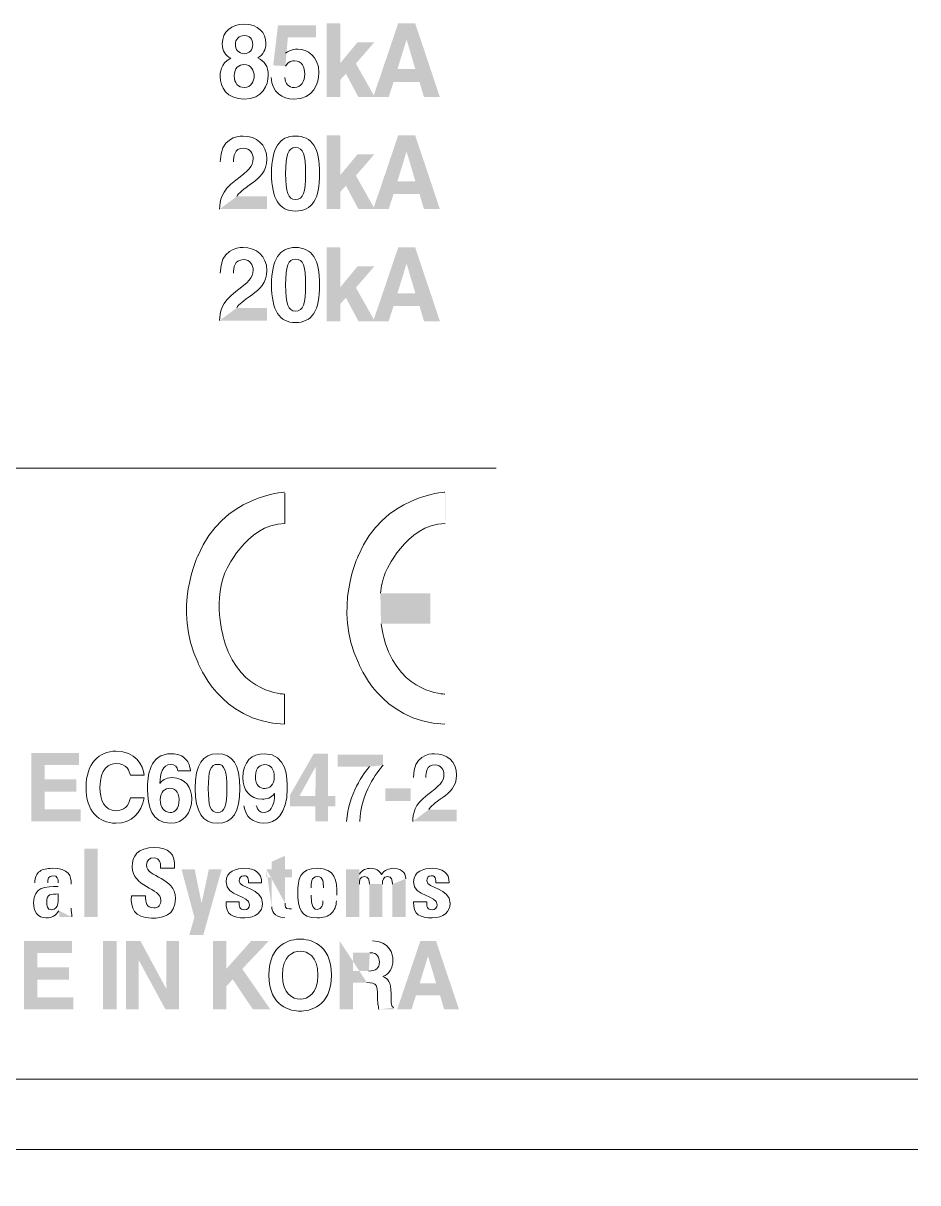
# Model space of a CAD drawing. Header units: millimetres. Extents: x -11 to 1219, y 0 to 1751.
# Drawn here: x 1014.12 to 1030.46, y 383.09 to 404.26 of the extents above; entities that cross this region are included whole.
import ezdxf

# ---------------------------------------------------------------- set-up
doc = ezdxf.new("R2010")
doc.units = ezdxf.units.MM
doc.header["$LTSCALE"] = 10
doc.layers.get('0').update_dxf_attribs({"linetype": 'CONTINUOUS'})
doc.layers.add('PDF3_Geometry', color=7, linetype='CONTINUOUS')
doc.layers.add('PDF3_Solid Fills', color=7, linetype='CONTINUOUS')

# ---------------------------------------------------------------- blocks, each defined once
blk = doc.blocks.new('MCCB')
at = {"layer": 'PDF3_Solid Fills', "transparency": 33554559}
h = blk.add_hatch(color=256, dxfattribs=at)
h.paths.add_polyline_path([(-1.6001, -1.762), (-1.58738, -1.762), (-1.58738, -1.75654), (-1.60454, -1.75654), (-1.60669, -1.77461), (-1.60119, -1.77489)], flags=0)
h.paths.add_polyline_path([(-1.6015, -1.78008), (-1.60767, -1.78008)], flags=0)
h.paths.add_polyline_path([(-1.60119, -1.76914), (-1.6001, -1.762)], flags=0)
for points in [[(-1.5765, -1.78888), (-1.58265, -1.78888), (-1.58265, -1.75561), (-1.5765, -1.75561), (-1.5765, -1.77358), (-1.56875, -1.76422), (-1.56117, -1.76422), (-1.56946, -1.77378), (-1.56096, -1.78888), (-1.56835, -1.78888), (-1.57394, -1.77832), (-1.5765, -1.7811)], [(-1.5765, -1.83153), (-1.57394, -1.82875), (-1.56835, -1.83931), (-1.56096, -1.83931), (-1.56946, -1.82421), (-1.56117, -1.81465), (-1.56875, -1.81465), (-1.5765, -1.82401), (-1.5765, -1.80604), (-1.58265, -1.80604), (-1.58265, -1.83931), (-1.5765, -1.83931)], [(-1.5765, -1.88974), (-1.58265, -1.88974), (-1.58265, -1.85647), (-1.5765, -1.85647), (-1.5765, -1.87444), (-1.56875, -1.86508), (-1.56117, -1.86508), (-1.56946, -1.87464), (-1.56096, -1.88974), (-1.56835, -1.88974), (-1.57394, -1.87917), (-1.5765, -1.88196)], [(-1.69411, -2.08949), (-1.70964, -2.08949), (-1.70964, -2.09597), (-1.69538, -2.09597), (-1.69538, -2.10142), (-1.70964, -2.10142), (-1.70964, -2.1094), (-1.69342, -2.1094), (-1.69342, -2.11486), (-1.71564, -2.11486), (-1.71564, -2.08403), (-1.69411, -2.08403)], [(-1.64218, -2.15804), (-1.648, -2.13639), (-1.64206, -2.13639), (-1.63899, -2.1515), (-1.6389, -2.1515), (-1.63567, -2.13639), (-1.62989, -2.13639), (-1.63818, -2.16601), (-1.64449, -2.16601)], [(-1.69733, -2.16864), (-1.71888, -2.16864), (-1.71888, -2.19946), (-1.69664, -2.19946), (-1.69664, -2.19401), (-1.71288, -2.19401), (-1.71288, -2.18603), (-1.69861, -2.18603), (-1.69861, -2.18058), (-1.71288, -2.18058), (-1.71288, -2.1741), (-1.69733, -2.1741)], [(-1.65481, -2.19011), (-1.65489, -2.19011), (-1.6665, -2.16864), (-1.67294, -2.16864), (-1.67294, -2.19946), (-1.66724, -2.19946), (-1.66724, -2.17749), (-1.66715, -2.17749), (-1.65521, -2.19946), (-1.6491, -2.19946), (-1.6491, -2.16864), (-1.65481, -2.16864)], [(-1.62776, -2.18903), (-1.6249, -2.18594), (-1.61585, -2.19946), (-1.60799, -2.19946), (-1.62063, -2.18126), (-1.60867, -2.16864), (-1.61658, -2.16864), (-1.62776, -2.18118), (-1.62776, -2.16864), (-1.63388, -2.16864), (-1.63388, -2.19946), (-1.62776, -2.19946)]]:
    blk.add_hatch(color=256, dxfattribs=at).paths.add_polyline_path(points)
h = blk.add_hatch(color=256, dxfattribs=at)
h.paths.add_polyline_path([(-1.55471, -1.78888), (-1.56167, -1.78888), (-1.55039, -1.75561), (-1.54278, -1.75561), (-1.53164, -1.78888), (-1.53882, -1.78888), (-1.54083, -1.78203), (-1.5525, -1.78203)], flags=0)
h.paths.add_polyline_path([(-1.55075, -1.77628), (-1.54268, -1.77628), (-1.54661, -1.76311), (-1.54669, -1.76311)], flags=0)
h = blk.add_hatch(color=256, dxfattribs=at)
h.paths.add_polyline_path([(-1.55471, -1.83931), (-1.56167, -1.83931), (-1.55039, -1.80604), (-1.54278, -1.80604), (-1.53164, -1.83931), (-1.53882, -1.83931), (-1.54083, -1.83246), (-1.5525, -1.83246)], flags=0)
h.paths.add_polyline_path([(-1.55075, -1.82671), (-1.54268, -1.82671), (-1.54661, -1.81354), (-1.54669, -1.81354)], flags=0)
h = blk.add_hatch(color=256, dxfattribs=at)
h.paths.add_polyline_path([(-1.63086, -1.83931), (-1.60951, -1.83931), (-1.60951, -1.83357), (-1.62307, -1.83357)], flags=0)
h.paths.add_polyline_path([(-1.63051, -1.81804), (-1.62453, -1.81804)], flags=0)
h = blk.add_hatch(color=256, dxfattribs=at)
h.paths.add_polyline_path([(-1.55471, -1.88974), (-1.56167, -1.88974), (-1.55039, -1.85647), (-1.54278, -1.85647), (-1.53164, -1.88974), (-1.53882, -1.88974), (-1.54083, -1.88287), (-1.5525, -1.88287)], flags=0)
h.paths.add_polyline_path([(-1.55075, -1.87714), (-1.54268, -1.87714), (-1.54661, -1.86397), (-1.54669, -1.86397)], flags=0)
h = blk.add_hatch(color=256, dxfattribs=at)
h.paths.add_polyline_path([(-1.63086, -1.88946), (-1.60951, -1.88946), (-1.60951, -1.88372), (-1.62307, -1.88372)], flags=0)
h.paths.add_polyline_path([(-1.63051, -1.86819), (-1.62453, -1.86819)], flags=0)
h = blk.add_hatch(color=256, dxfattribs=at)
h.paths.add_polyline_path([(-1.52925, -1.98075), (-1.52925, -1.96715), (-1.52943, -1.96664)], flags=0)
h.paths.add_polyline_path([(-1.52943, -2.07111), (-1.52943, -2.05753)], flags=0)
h.paths.add_polyline_path([(-1.55815, -2.02592), (-1.53597, -2.02592), (-1.53597, -2.01218), (-1.55846, -2.01218)], flags=0)
h = blk.add_hatch(color=256, dxfattribs=at)
h.paths.add_polyline_path([(-1.57874, -2.10811), (-1.58196, -2.10811), (-1.58196, -2.11486), (-1.58767, -2.11486), (-1.58767, -2.10811), (-1.59908, -2.10811), (-1.59908, -2.10292), (-1.58843, -2.08438), (-1.58196, -2.08438), (-1.58196, -2.10343), (-1.57874, -2.10343)], flags=0)
h.paths.add_polyline_path([(-1.58754, -2.09033, 0.004054), (-1.58767, -2.10343)], flags=0)
h.paths.add_polyline_path([(-1.58754, -2.09033), (-1.58763, -2.09033), (-1.59489, -2.10343), (-1.58767, -2.10343)], flags=0)
h = blk.add_hatch(color=256, dxfattribs=at)
h.paths.add_polyline_path([(-1.56776, -2.11486), (-1.57363, -2.11486)], flags=0)
h.paths.add_polyline_path([(-1.56332, -2.09021), (-1.57771, -2.09021), (-1.5776, -2.08489), (-1.55719, -2.08489), (-1.55719, -2.08953)], flags=0)
h = blk.add_hatch(color=256, dxfattribs=at)
h.paths.add_polyline_path([(-1.54386, -2.11486), (-1.52408, -2.11486), (-1.52408, -2.10953), (-1.53664, -2.10953)], flags=0)
h.paths.add_polyline_path([(-1.54353, -2.09515), (-1.53799, -2.09515)], flags=0)
h = blk.add_hatch(color=256, dxfattribs=at)
h.paths.add_polyline_path([(-1.60614, -2.10228), (-1.60606, -2.10236)], flags=0)
h.paths.add_polyline_path([(-1.61417, -2.10786), (-1.61417, -2.10782), (-1.61985, -2.10782)], flags=0)
h = blk.add_hatch(color=256, dxfattribs=at)
h.paths.add_polyline_path([(-1.60979, -2.13639), (-1.60739, -2.13639), (-1.60739, -2.13299), (-1.60137, -2.13031), (-1.60137, -2.13639), (-1.59826, -2.13639), (-1.59826, -2.1401), (-1.60137, -2.1401), (-1.60137, -2.1516)], flags=0)
h.paths.add_polyline_path([(-1.5984, -2.15418), (-1.5984, -2.15788)], flags=0)
h.paths.add_polyline_path([(-1.6015, -2.15808, 0.034599), (-1.5984, -2.15788)], flags=0)
h.paths.add_polyline_path([(-1.60739, -2.15333), (-1.60739, -2.1401), (-1.60979, -2.1401), (-1.60979, -2.13639)], flags=0)
h = blk.add_hatch(color=256, dxfattribs=at)
h.paths.add_polyline_path([(-1.56789, -2.13857), (-1.56781, -2.13857)], flags=0)
h.paths.add_polyline_path([(-1.54699, -2.14064), (-1.54699, -2.15788), (-1.55299, -2.15788), (-1.55299, -2.14307)], flags=0)
h.paths.add_polyline_path([(-1.5575, -2.14307), (-1.5575, -2.15788), (-1.56336, -2.15788), (-1.56336, -2.14307)], flags=0)
h.paths.add_polyline_path([(-1.56789, -2.14307), (-1.56789, -2.15788), (-1.57389, -2.15788), (-1.57389, -2.13639), (-1.56789, -2.13639), (-1.56789, -2.13857)], flags=0)
h = blk.add_hatch(color=256, dxfattribs=at)
h.paths.add_polyline_path([(-1.69733, -2.15788), (-1.7029, -2.15788), (-1.70317, -2.15504), (-1.70325, -2.15504)], flags=0)
h.paths.add_polyline_path([(-1.7035, -2.14414), (-1.7035, -2.14247)], flags=0)
h.paths.add_polyline_path([(-1.70818, -2.14258), (-1.71407, -2.14258)], flags=0)
h.paths.add_polyline_path([(-1.69763, -2.14317), (-1.69763, -2.15389)], flags=0)
h = blk.add_hatch(color=256, dxfattribs=at)
h.paths.add_polyline_path([(-1.57681, -2.16864), (-1.56201, -2.16864)], flags=0)
h.paths.add_polyline_path([(-1.55231, -2.19865), (-1.55231, -2.19946), (-1.55907, -2.19946)], flags=0)
h.paths.add_polyline_path([(-1.5645, -2.1874), (-1.57082, -2.1874), (-1.57082, -2.19946), (-1.57681, -2.19946), (-1.57681, -2.16864)], flags=0)
h.paths.add_polyline_path([(-1.56319, -2.17396), (-1.57082, -2.17396), (-1.57082, -2.18221), (-1.56364, -2.18221)], flags=0)
h = blk.add_hatch(color=256, dxfattribs=at)
h.paths.add_polyline_path([(-1.54443, -2.19946), (-1.55088, -2.19946), (-1.54043, -2.16864), (-1.53339, -2.16864), (-1.52306, -2.19946), (-1.52971, -2.19946), (-1.53158, -2.19311), (-1.54239, -2.19311)], flags=0)
h.paths.add_polyline_path([(-1.54076, -2.18779), (-1.53331, -2.18779), (-1.53693, -2.1756), (-1.53701, -2.1756)], flags=0)
at = {"layer": 'PDF3_Geometry', "lineweight": 9}
for points in [[(-1.50635, -1.95583), (-2.12078, -1.95583)], [(-1.6439, -2.0921), (-1.64957, -2.0921)], [(-1.66486, -2.09411), (-1.67099, -2.09411)], [(-1.65769, -2.0976), (-1.65761, -2.09768)], [(-1.67099, -2.10429), (-1.66486, -2.10429)], [(-2.18419, -2.27751), (-2.15411, -2.23089), (-1.31644, -2.23089)]]:
    blk.add_lwpolyline(points, dxfattribs=at)
at = {"layer": 'PDF3_Geometry', "lineweight": 5}
for points in [[(-1.60144, -1.98075), (-1.60144, -1.96715)], [(-1.60165, -2.07111), (-1.60165, -2.05753)], [(-1.65113, -2.13587), (-1.65738, -2.13587)], [(-1.61197, -2.14256), (-1.61785, -2.14256)], [(-1.52754, -2.14256), (-1.53343, -2.14256)], [(-1.67057, -2.14839), (-1.66414, -2.14839)], [(-1.62789, -2.15099), (-1.62201, -2.15099)], [(-1.54346, -2.15099), (-1.53758, -2.15099)]]:
    blk.add_lwpolyline(points, dxfattribs=at)
at = {"layer": 'PDF3_Geometry', "lineweight": 9}
blk.add_lwpolyline([(-1.31644, -2.26246), (-2.13303, -2.26246, 0.023854), (-2.14435, -2.2629, 0.020413), (-2.15522, -2.26424, 0.027895), (-2.1651, -2.2665)], format="xyb", dxfattribs=at)
for points in [[(-1.62963, -1.76497), (-1.62963, -1.75936), (-1.62536, -1.75599), (-1.6199, -1.75599)], [(-1.6199, -1.75599), (-1.61343, -1.75599), (-1.61, -1.76001), (-1.61, -1.76456)], [(-1.6195, -1.76117), (-1.62228, -1.76117), (-1.62374, -1.76283), (-1.62374, -1.76525)], [(-1.61589, -1.76525), (-1.61589, -1.76275), (-1.61753, -1.76117), (-1.6195, -1.76117)], [(-1.62585, -1.77142), (-1.62831, -1.77011), (-1.62963, -1.76803), (-1.62963, -1.76497)], [(-1.62374, -1.76525), (-1.62374, -1.76719), (-1.62236, -1.76933), (-1.61972, -1.76933)], [(-1.61972, -1.76933), (-1.61731, -1.76933), (-1.61589, -1.76761), (-1.61589, -1.76525)], [(-1.61, -1.76456), (-1.61, -1.76739), (-1.6111, -1.76979), (-1.6136, -1.77118)], [(-1.5956, -1.76733), (-1.59864, -1.76733), (-1.60004, -1.76831), (-1.60119, -1.76914)], [(-1.58614, -1.77794), (-1.58614, -1.77039), (-1.59142, -1.76733), (-1.5956, -1.76733)], [(-1.6306, -1.77975), (-1.6306, -1.77808), (-1.6306, -1.77374), (-1.62585, -1.77142)], [(-1.61986, -1.77424), (-1.6221, -1.77424), (-1.62425, -1.77578), (-1.62425, -1.77933)], [(-1.61528, -1.77939), (-1.61528, -1.77707), (-1.61643, -1.77424), (-1.61986, -1.77424)], [(-1.6136, -1.77118), (-1.61061, -1.77276), (-1.60893, -1.77485), (-1.60893, -1.77911)], [(-1.60119, -1.77489), (-1.6, -1.77257), (-1.59789, -1.77253), (-1.59706, -1.77253)], [(-1.59706, -1.77253), (-1.59379, -1.77253), (-1.59247, -1.7755), (-1.59247, -1.77842)], [(-1.62425, -1.77933), (-1.62425, -1.78249), (-1.62254, -1.78457), (-1.61972, -1.78457)], [(-1.60893, -1.77911), (-1.60893, -1.78328), (-1.6115, -1.78976), (-1.61976, -1.78976)], [(-1.61972, -1.78457), (-1.61651, -1.78457), (-1.61528, -1.78165), (-1.61528, -1.77939)], [(-1.5975, -1.78976), (-1.58829, -1.78976), (-1.58614, -1.78244), (-1.58614, -1.77794)], [(-1.59247, -1.77842), (-1.59247, -1.78193), (-1.59419, -1.78457), (-1.59714, -1.78457)], [(-1.61976, -1.78976), (-1.62782, -1.78976), (-1.6306, -1.78425), (-1.6306, -1.77975)], [(-1.60767, -1.78008), (-1.60736, -1.78671), (-1.60238, -1.78976), (-1.5975, -1.78976)], [(-1.59714, -1.78457), (-1.59988, -1.78457), (-1.60124, -1.78276), (-1.6015, -1.78008)], [(-1.62029, -1.80642), (-1.62307, -1.80642), (-1.63051, -1.80733), (-1.63051, -1.81804)], [(-1.60956, -1.81679), (-1.60956, -1.81012), (-1.61431, -1.80642), (-1.62029, -1.80642)], [(-1.60744, -1.82328), (-1.60744, -1.81174), (-1.60397, -1.80642), (-1.59661, -1.80642)], [(-1.59661, -1.80642), (-1.58926, -1.80642), (-1.58578, -1.81174), (-1.58578, -1.82328)], [(-1.62453, -1.81804), (-1.62449, -1.81564), (-1.62435, -1.81187), (-1.62003, -1.81187)], [(-1.62003, -1.81187), (-1.61704, -1.81187), (-1.61572, -1.81437), (-1.61572, -1.81656)], [(-1.59661, -1.8116), (-1.60014, -1.8116), (-1.6011, -1.81481), (-1.6011, -1.82328)], [(-1.59213, -1.82328), (-1.59213, -1.81481), (-1.5931, -1.8116), (-1.59661, -1.8116)], [(-1.61572, -1.81656), (-1.61572, -1.82026), (-1.61796, -1.82193), (-1.6236, -1.82624)], [(-1.61607, -1.8275), (-1.61303, -1.82532), (-1.60956, -1.82244), (-1.60956, -1.81679)], [(-1.6236, -1.82624), (-1.63038, -1.83143), (-1.63064, -1.83546), (-1.63086, -1.83931)], [(-1.59661, -1.84019), (-1.60397, -1.84019), (-1.60744, -1.83482), (-1.60744, -1.82328)], [(-1.6011, -1.82328), (-1.6011, -1.83175), (-1.60014, -1.835), (-1.59661, -1.835)], [(-1.58578, -1.82328), (-1.58578, -1.83482), (-1.58926, -1.84019), (-1.59661, -1.84019)], [(-1.59661, -1.835), (-1.5931, -1.835), (-1.59213, -1.83175), (-1.59213, -1.82328)], [(-1.62307, -1.83357), (-1.62236, -1.83203), (-1.62021, -1.83056), (-1.61607, -1.8275)], [(-1.62029, -1.85656), (-1.62307, -1.85656), (-1.63051, -1.85749), (-1.63051, -1.86819)], [(-1.60956, -1.86694), (-1.60956, -1.86028), (-1.61431, -1.85656), (-1.62029, -1.85656)], [(-1.60744, -1.87343), (-1.60744, -1.86189), (-1.60397, -1.85656), (-1.59661, -1.85656)], [(-1.59661, -1.85656), (-1.58926, -1.85656), (-1.58578, -1.86189), (-1.58578, -1.87343)], [(-1.62453, -1.86819), (-1.62449, -1.86579), (-1.62435, -1.86203), (-1.62003, -1.86203)], [(-1.62003, -1.86203), (-1.61704, -1.86203), (-1.61572, -1.86453), (-1.61572, -1.86671)], [(-1.59661, -1.86175), (-1.60014, -1.86175), (-1.6011, -1.86494), (-1.6011, -1.87343)], [(-1.59213, -1.87343), (-1.59213, -1.86494), (-1.5931, -1.86175), (-1.59661, -1.86175)], [(-1.61572, -1.86671), (-1.61572, -1.87042), (-1.61796, -1.87208), (-1.6236, -1.87639)], [(-1.61607, -1.87765), (-1.61303, -1.87547), (-1.60956, -1.8726), (-1.60956, -1.86694)], [(-1.59661, -1.89035), (-1.60397, -1.89035), (-1.60744, -1.88496), (-1.60744, -1.87343)], [(-1.6011, -1.87343), (-1.6011, -1.8819), (-1.60014, -1.88515), (-1.59661, -1.88515)], [(-1.58578, -1.87343), (-1.58578, -1.88496), (-1.58926, -1.89035), (-1.59661, -1.89035)], [(-1.59661, -1.88515), (-1.5931, -1.88515), (-1.59213, -1.8819), (-1.59213, -1.87343)], [(-1.6236, -1.87639), (-1.63038, -1.88158), (-1.63064, -1.88561), (-1.63086, -1.88946)], [(-1.62307, -1.88372), (-1.62236, -1.88218), (-1.62021, -1.88071), (-1.61607, -1.87765)], [(-1.69097, -2.09949), (-1.69097, -2.08871), (-1.68506, -2.08322), (-1.67751, -2.08322)], [(-1.67751, -2.08322), (-1.66875, -2.08322), (-1.66519, -2.08957), (-1.66486, -2.09411)], [(-1.66328, -2.10035), (-1.66328, -2.09456), (-1.66254, -2.08438), (-1.65251, -2.08438)], [(-1.65251, -2.08438), (-1.65133, -2.08438), (-1.64803, -2.08485), (-1.6466, -2.08635)], [(-1.6466, -2.08635), (-1.64501, -2.08799), (-1.64443, -2.08889), (-1.6439, -2.0921)], [(-1.64179, -2.1), (-1.64179, -2.08931), (-1.63856, -2.08438), (-1.63175, -2.08438)], [(-1.63175, -2.08438), (-1.62494, -2.08438), (-1.62172, -2.08931), (-1.62172, -2.1)], [(-1.61054, -2.08438), (-1.61621, -2.08438), (-1.62042, -2.08785), (-1.62042, -2.09532)], [(-1.60035, -2.10004), (-1.60035, -2.09575), (-1.60051, -2.08438), (-1.61054, -2.08438)], [(-1.53407, -2.08438), (-1.53664, -2.08438), (-1.54353, -2.08524), (-1.54353, -2.09515)], [(-1.52413, -2.09399), (-1.52413, -2.08781), (-1.52853, -2.08438), (-1.53407, -2.08438)], [(-1.67747, -2.08879), (-1.6804, -2.08879), (-1.68472, -2.09086), (-1.68472, -2.09957)], [(-1.67099, -2.09411), (-1.67147, -2.09228), (-1.67242, -2.08879), (-1.67747, -2.08879)], [(-1.65292, -2.08918), (-1.65664, -2.08918), (-1.65749, -2.09365), (-1.65769, -2.0976)], [(-1.64957, -2.0921), (-1.64974, -2.09039), (-1.65081, -2.08918), (-1.65292, -2.08918)], [(-1.63175, -2.08918), (-1.63501, -2.08918), (-1.63592, -2.09214), (-1.63592, -2.1)], [(-1.6276, -2.1), (-1.6276, -2.09214), (-1.62849, -2.08918), (-1.63175, -2.08918)], [(-1.61469, -2.09446), (-1.61469, -2.09008), (-1.61206, -2.08931), (-1.61058, -2.08931)], [(-1.61058, -2.08931), (-1.60765, -2.08931), (-1.60622, -2.09146), (-1.60622, -2.09494)], [(-1.57363, -2.11486), (-1.57303, -2.10267), (-1.56576, -2.09296), (-1.56332, -2.09021)], [(-1.55719, -2.08953), (-1.55997, -2.09271), (-1.56707, -2.10172), (-1.56776, -2.11486)], [(-1.53799, -2.09515), (-1.53794, -2.09292), (-1.53782, -2.08944), (-1.53383, -2.08944)], [(-1.53383, -2.08944), (-1.53106, -2.08944), (-1.52983, -2.09176), (-1.52983, -2.09378)], [(-1.65761, -2.09768), (-1.65683, -2.09657), (-1.6554, -2.09515), (-1.65218, -2.09515)], [(-1.65218, -2.09515), (-1.64619, -2.09515), (-1.64333, -2.1), (-1.64333, -2.10456)], [(-1.62042, -2.09532), (-1.62042, -2.10043), (-1.61719, -2.10485), (-1.61164, -2.10485)], [(-1.61042, -2.10004), (-1.61258, -2.10004), (-1.61469, -2.09906), (-1.61469, -2.09446)], [(-1.60622, -2.09494), (-1.60622, -2.09854), (-1.60842, -2.10004), (-1.61042, -2.10004)], [(-1.52983, -2.09378), (-1.52983, -2.09721), (-1.53192, -2.09875), (-1.53714, -2.10275)], [(-1.53017, -2.10392), (-1.52735, -2.10189), (-1.52413, -2.09924), (-1.52413, -2.09399)], [(-1.6776, -2.11567), (-1.68538, -2.11567), (-1.69097, -2.11014), (-1.69097, -2.09949)], [(-1.68472, -2.09957), (-1.68472, -2.10511), (-1.68265, -2.11008), (-1.67747, -2.11008)], [(-1.65279, -2.11567), (-1.66157, -2.11567), (-1.66328, -2.10794), (-1.66328, -2.10035)], [(-1.65319, -2.09996), (-1.65536, -2.09996), (-1.65757, -2.10138), (-1.65757, -2.10519)], [(-1.64904, -2.10507), (-1.64904, -2.10121), (-1.65142, -2.09996), (-1.65319, -2.09996)], [(-1.63175, -2.11567), (-1.63856, -2.11567), (-1.64179, -2.11069), (-1.64179, -2.1)], [(-1.63592, -2.1), (-1.63592, -2.10786), (-1.63501, -2.11086), (-1.63175, -2.11086)], [(-1.62172, -2.1), (-1.62172, -2.11069), (-1.62494, -2.11567), (-1.63175, -2.11567)], [(-1.63175, -2.11086), (-1.62849, -2.11086), (-1.6276, -2.10786), (-1.6276, -2.1)], [(-1.61164, -2.10485), (-1.60969, -2.10485), (-1.60744, -2.10433), (-1.60614, -2.10228)], [(-1.61087, -2.11567), (-1.60565, -2.11567), (-1.60035, -2.11185), (-1.60035, -2.10004)], [(-1.60606, -2.10236), (-1.6061, -2.10876), (-1.60846, -2.11086), (-1.61083, -2.11086)], [(-1.53714, -2.10275), (-1.54342, -2.10756), (-1.54365, -2.11129), (-1.54386, -2.11486)], [(-1.66486, -2.10429), (-1.6661, -2.11099), (-1.67025, -2.11567), (-1.6776, -2.11567)], [(-1.67747, -2.11008), (-1.67408, -2.11008), (-1.67172, -2.10807), (-1.67099, -2.10429)], [(-1.65757, -2.10519), (-1.65757, -2.1085), (-1.65578, -2.11086), (-1.65304, -2.11086)], [(-1.65304, -2.11086), (-1.65096, -2.11086), (-1.64904, -2.10918), (-1.64904, -2.10507)], [(-1.64333, -2.10456), (-1.64333, -2.11121), (-1.64721, -2.11567), (-1.65279, -2.11567)], [(-1.61985, -2.10782), (-1.61935, -2.11267), (-1.61581, -2.11567), (-1.61087, -2.11567)], [(-1.61083, -2.11086), (-1.61258, -2.11086), (-1.61385, -2.10996), (-1.61417, -2.10786)], [(-1.53664, -2.10953), (-1.53599, -2.10811), (-1.53399, -2.10675), (-1.53017, -2.10392)], [(-1.60863, -2.18406), (-1.60863, -2.16958), (-1.59843, -2.16783), (-1.59456, -2.16783)], [(-1.59456, -2.16783), (-1.59068, -2.16783), (-1.58049, -2.16958), (-1.58049, -2.18406)], [(-1.56201, -2.16864), (-1.55422, -2.16864), (-1.55279, -2.17469), (-1.55279, -2.17736)], [(-1.59456, -2.17328), (-1.59786, -2.17328), (-1.60251, -2.17542), (-1.60251, -2.18406)], [(-1.58661, -2.18406), (-1.58661, -2.17542), (-1.59125, -2.17328), (-1.59456, -2.17328)], [(-1.5589, -2.178), (-1.5589, -2.17636), (-1.55961, -2.17396), (-1.56319, -2.17396)], [(-1.56364, -2.18221), (-1.56046, -2.18221), (-1.5589, -2.18104), (-1.5589, -2.178)], [(-1.55279, -2.17736), (-1.55279, -2.18075), (-1.55443, -2.18367), (-1.55732, -2.18469)], [(-1.59456, -2.20028), (-1.59843, -2.20028), (-1.60863, -2.19853), (-1.60863, -2.18406)], [(-1.60251, -2.18406), (-1.60251, -2.19268), (-1.59786, -2.19482), (-1.59456, -2.19482)], [(-1.58049, -2.18406), (-1.58049, -2.19853), (-1.59068, -2.20028), (-1.59456, -2.20028)], [(-1.59456, -2.19482), (-1.59125, -2.19482), (-1.58661, -2.19268), (-1.58661, -2.18406)], [(-1.55732, -2.18469), (-1.55492, -2.18581), (-1.55361, -2.18675), (-1.55361, -2.1925)], [(-1.55972, -2.19324), (-1.55972, -2.18903), (-1.55997, -2.1874), (-1.5645, -2.1874)], [(-1.55907, -2.19946), (-1.55947, -2.198), (-1.55972, -2.19642), (-1.55972, -2.19324)], [(-1.55361, -2.1925), (-1.55361, -2.19701), (-1.55361, -2.19814), (-1.55231, -2.19865)]]:
    blk.add_open_spline(points, degree=3, dxfattribs=at)
at = {"layer": 'PDF3_Geometry', "lineweight": 5}
for points in [[(-1.60165, -1.96664), (-1.60165, -1.96664), (-1.62954, -1.96832), (-1.64054, -1.99513)], [(-1.52943, -1.96664), (-1.52943, -1.96664), (-1.55735, -1.96832), (-1.56833, -1.99513)], [(-1.62842, -2.00296), (-1.62842, -2.00296), (-1.61931, -1.9811), (-1.60144, -1.98075)], [(-1.55621, -2.00296), (-1.55621, -2.00296), (-1.54711, -1.9811), (-1.52925, -1.98075)], [(-1.64054, -1.99513), (-1.64054, -1.99513), (-1.65222, -2.0191), (-1.64054, -2.04349)], [(-1.56833, -1.99513), (-1.56833, -1.99513), (-1.58, -2.0191), (-1.56833, -2.04349)], [(-1.62842, -2.0345), (-1.62842, -2.0345), (-1.63422, -2.01776), (-1.62842, -2.00296)], [(-1.55846, -2.01218), (-1.55807, -2.00914), (-1.5574, -2.006), (-1.55621, -2.00296)], [(-1.55621, -2.0345), (-1.55621, -2.0345), (-1.5574, -2.03106), (-1.55815, -2.02592)], [(-1.60165, -2.05753), (-1.60165, -2.05753), (-1.62121, -2.05753), (-1.62842, -2.0345)], [(-1.52943, -2.05753), (-1.52943, -2.05753), (-1.549, -2.05753), (-1.55621, -2.0345)], [(-1.64054, -2.04349), (-1.64054, -2.04349), (-1.63085, -2.07008), (-1.60165, -2.07111)], [(-1.56833, -2.04349), (-1.56833, -2.04349), (-1.55864, -2.07008), (-1.52943, -2.07111)], [(-1.67018, -2.13528), (-1.67018, -2.13047), (-1.66789, -2.12664), (-1.66007, -2.12664)], [(-1.66007, -2.12664), (-1.65381, -2.12664), (-1.65069, -2.12944), (-1.65113, -2.13587)], [(-1.66036, -2.13124), (-1.66244, -2.13124), (-1.66368, -2.13239), (-1.66368, -2.13453)], [(-1.66368, -2.13453), (-1.66368, -2.14035), (-1.65074, -2.13983), (-1.65074, -2.1495)], [(-1.65738, -2.13587), (-1.65738, -2.13357), (-1.65776, -2.13124), (-1.66036, -2.13124)], [(-1.71407, -2.14258), (-1.71407, -2.14), (-1.71324, -2.13836), (-1.71185, -2.13737)], [(-1.71185, -2.13737), (-1.71049, -2.13633), (-1.70853, -2.13597), (-1.70622, -2.13597)], [(-1.70593, -2.13932), (-1.70803, -2.13932), (-1.70818, -2.1409), (-1.70818, -2.14258)], [(-1.70622, -2.13597), (-1.69861, -2.13597), (-1.69763, -2.13924), (-1.69763, -2.14317)], [(-1.7035, -2.14247), (-1.7035, -2.14064), (-1.70376, -2.13932), (-1.70593, -2.13932)], [(-1.65724, -2.15031), (-1.65724, -2.14476), (-1.67018, -2.14444), (-1.67018, -2.13528)], [(-1.62789, -2.14201), (-1.62789, -2.13737), (-1.62329, -2.13597), (-1.61942, -2.13597)], [(-1.61997, -2.13932), (-1.62129, -2.13932), (-1.62201, -2.14018), (-1.62201, -2.14161)], [(-1.61843, -2.13981), (-1.61882, -2.13942), (-1.61932, -2.13932), (-1.61997, -2.13932)], [(-1.61942, -2.13597), (-1.61533, -2.13597), (-1.61164, -2.13792), (-1.61197, -2.14256)], [(-1.59563, -2.14686), (-1.59563, -2.14099), (-1.59478, -2.13597), (-1.58686, -2.13597)], [(-1.58686, -2.13965), (-1.58964, -2.13965), (-1.58958, -2.1429), (-1.58958, -2.14472)], [(-1.58686, -2.13597), (-1.57878, -2.13597), (-1.57788, -2.14121), (-1.57811, -2.1481)], [(-1.5841, -2.14472), (-1.5841, -2.14263), (-1.58401, -2.13965), (-1.58686, -2.13965)], [(-1.56563, -2.13965), (-1.56754, -2.13965), (-1.56789, -2.14117), (-1.56789, -2.14307)], [(-1.56781, -2.13857), (-1.5666, -2.13665), (-1.56499, -2.13597), (-1.56272, -2.13597)], [(-1.56336, -2.14307), (-1.56336, -2.14117), (-1.56372, -2.13965), (-1.56563, -2.13965)], [(-1.56272, -2.13597), (-1.56061, -2.13597), (-1.55892, -2.13697), (-1.55793, -2.13868)], [(-1.55793, -2.13868), (-1.55653, -2.13682), (-1.55481, -2.13597), (-1.55233, -2.13597)], [(-1.55525, -2.13965), (-1.55715, -2.13965), (-1.5575, -2.14117), (-1.5575, -2.14307)], [(-1.55299, -2.14307), (-1.55299, -2.14117), (-1.55333, -2.13965), (-1.55525, -2.13965)], [(-1.55233, -2.13597), (-1.5495, -2.13597), (-1.54699, -2.13767), (-1.54699, -2.14064)], [(-1.54346, -2.14201), (-1.54346, -2.13737), (-1.53888, -2.13597), (-1.535, -2.13597)], [(-1.53553, -2.13932), (-1.53686, -2.13932), (-1.53758, -2.14018), (-1.53758, -2.14161)], [(-1.534, -2.13981), (-1.5344, -2.13942), (-1.5349, -2.13932), (-1.53553, -2.13932)], [(-1.535, -2.13597), (-1.53089, -2.13597), (-1.52719, -2.13792), (-1.52754, -2.14256)], [(-1.71457, -2.15146), (-1.71457, -2.14436), (-1.70908, -2.14406), (-1.7035, -2.14414)], [(-1.61733, -2.15239), (-1.61733, -2.14785), (-1.62789, -2.14886), (-1.62789, -2.14201)], [(-1.62201, -2.14161), (-1.62201, -2.14503), (-1.61146, -2.14485), (-1.61146, -2.15175)], [(-1.61785, -2.14256), (-1.61785, -2.14107), (-1.61801, -2.14018), (-1.61843, -2.13981)], [(-1.5329, -2.15239), (-1.5329, -2.14785), (-1.54346, -2.14886), (-1.54346, -2.14201)], [(-1.53758, -2.14161), (-1.53758, -2.14503), (-1.52703, -2.14485), (-1.52703, -2.15175)], [(-1.53343, -2.14256), (-1.53343, -2.14107), (-1.53358, -2.14018), (-1.534, -2.13981)], [(-1.7035, -2.1475), (-1.70649, -2.14762), (-1.70869, -2.14735), (-1.70869, -2.15119)], [(-1.70649, -2.1546), (-1.70294, -2.1546), (-1.7035, -2.14983), (-1.7035, -2.1475)], [(-1.66146, -2.15839), (-1.66943, -2.15839), (-1.6709, -2.15369), (-1.67057, -2.14839)], [(-1.66414, -2.14839), (-1.66414, -2.15132), (-1.664, -2.15379), (-1.66047, -2.15379)], [(-1.65074, -2.1495), (-1.65074, -2.15746), (-1.65657, -2.15839), (-1.66146, -2.15839)], [(-1.58686, -2.15831), (-1.59463, -2.15831), (-1.59563, -2.15358), (-1.59563, -2.14686)], [(-1.58958, -2.1481), (-1.58958, -2.15064), (-1.5895, -2.15447), (-1.58686, -2.15447)], [(-1.70888, -2.15831), (-1.71304, -2.15831), (-1.71457, -2.15519), (-1.71457, -2.15146)], [(-1.70325, -2.15504), (-1.70454, -2.15724), (-1.70628, -2.15831), (-1.70888, -2.15831)], [(-1.70869, -2.15119), (-1.70869, -2.15274), (-1.70844, -2.1546), (-1.70649, -2.1546)], [(-1.69763, -2.15389), (-1.69763, -2.15519), (-1.69746, -2.15657), (-1.69733, -2.15788)], [(-1.66047, -2.15379), (-1.65832, -2.15379), (-1.65724, -2.15239), (-1.65724, -2.15031)], [(-1.61951, -2.15831), (-1.62474, -2.15831), (-1.62824, -2.15699), (-1.62789, -2.15099)], [(-1.62201, -2.15099), (-1.62206, -2.15197), (-1.62201, -2.15289), (-1.62171, -2.15358)], [(-1.62171, -2.15358), (-1.62138, -2.15425), (-1.62074, -2.1546), (-1.61956, -2.1546)], [(-1.61956, -2.1546), (-1.61836, -2.1546), (-1.61733, -2.15383), (-1.61733, -2.15239)], [(-1.61146, -2.15175), (-1.61146, -2.15549), (-1.61451, -2.15831), (-1.61951, -2.15831)], [(-1.6015, -2.15808), (-1.60669, -2.15808), (-1.60739, -2.15467), (-1.60739, -2.15333)], [(-1.60137, -2.1516), (-1.60137, -2.15319), (-1.60142, -2.15425), (-1.59946, -2.15425)], [(-1.59946, -2.15425), (-1.59907, -2.15425), (-1.59869, -2.15425), (-1.5984, -2.15418)], [(-1.58686, -2.15447), (-1.58474, -2.15447), (-1.58432, -2.15244), (-1.58432, -2.15064)], [(-1.57822, -2.15064), (-1.57831, -2.15299), (-1.57907, -2.15492), (-1.58051, -2.15622)], [(-1.53508, -2.15831), (-1.54032, -2.15831), (-1.54381, -2.15699), (-1.54346, -2.15099)], [(-1.53758, -2.15099), (-1.53763, -2.15197), (-1.53758, -2.15289), (-1.53729, -2.15358)], [(-1.53729, -2.15358), (-1.53694, -2.15425), (-1.53629, -2.1546), (-1.53513, -2.1546)], [(-1.53513, -2.1546), (-1.53394, -2.1546), (-1.5329, -2.15383), (-1.5329, -2.15239)], [(-1.52703, -2.15175), (-1.52703, -2.15549), (-1.5301, -2.15831), (-1.53508, -2.15831)], [(-1.58051, -2.15622), (-1.58192, -2.15754), (-1.58406, -2.15831), (-1.58686, -2.15831)]]:
    blk.add_open_spline(points, degree=3, dxfattribs=at)
at = {"layer": 'PDF3_Solid Fills', "lineweight": 9, "transparency": 33554559}
for points in [[(-1.55618, -2.10563), (-1.54481, -2.10563), (-1.55618, -2.10004), (-1.54481, -2.10004)], [(-1.68328, -2.16864), (-1.67717, -2.16864), (-1.68328, -2.19946), (-1.67717, -2.19946)]]:
    blk.add_solid(points, dxfattribs=at)
at = {"layer": 'PDF3_Solid Fills', "lineweight": 5, "transparency": 33554559}
blk.add_solid([(-1.69172, -2.12715), (-1.68571, -2.12715), (-1.69172, -2.15788), (-1.68571, -2.15788)], dxfattribs=at)

msp = doc.modelspace()

# ---------------------------------------------------------------- block references
at = {"xscale": 40.55841776033333, "yscale": 40.55841776033333, "zscale": 40.55841776033333}
msp.add_blockref('MCCB', (1083.852, 475.461), dxfattribs=at)

doc.saveas('drawing.dxf')
